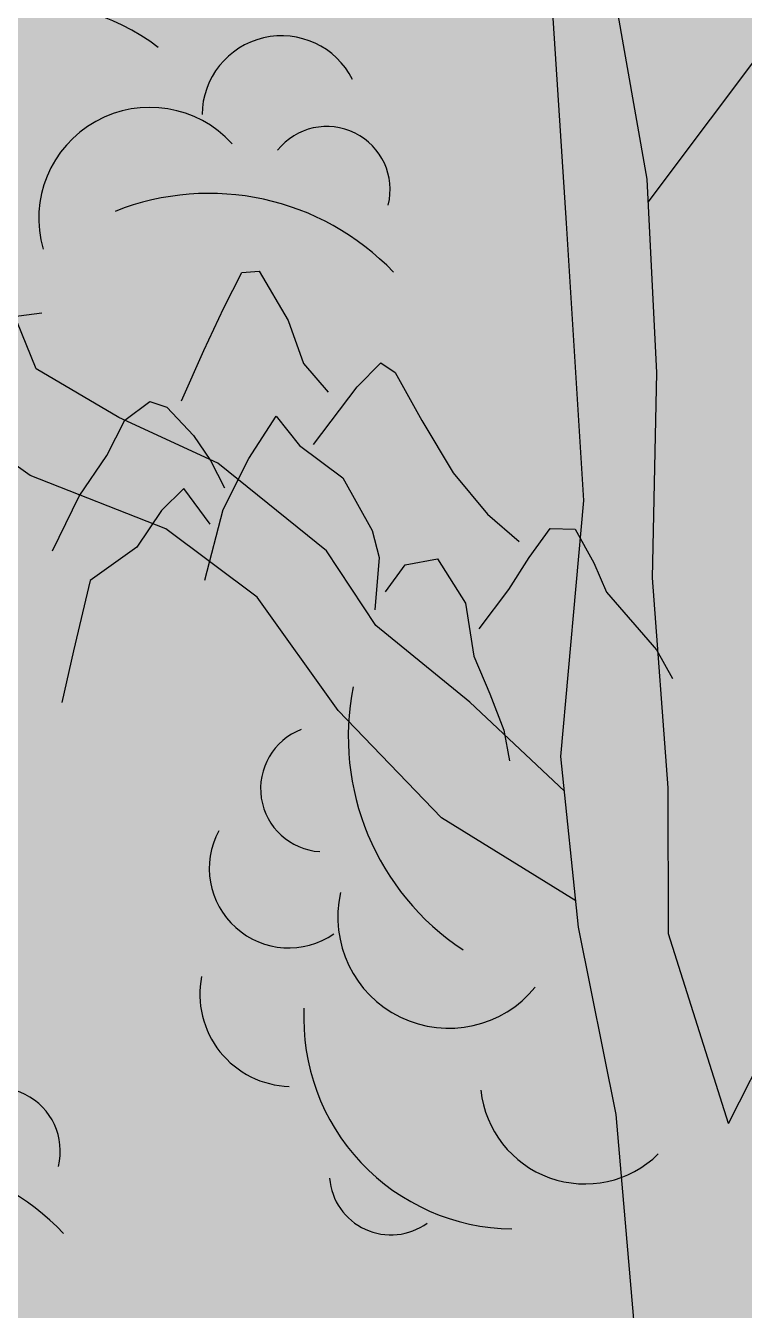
# Model space of a CAD drawing. Header units: millimetres. Extents: x 524954 to 526204, y 9523489 to 9524010.
# Drawn here: x 525717.45 to 525719.042, y 9523621.45 to 9523624.296 of the extents above; entities that cross this region are included whole.
import ezdxf

# ---------------------------------------------------------------- set-up
doc = ezdxf.new("R2010")
doc.units = ezdxf.units.MM
doc.linetypes.add('ACAD_ISO12W100', pattern=[21, 12, -3, 0, -3, 0, -3])
doc.layers.add('Arbre', color=34, linetype='ACAD_ISO12W100')

# ---------------------------------------------------------------- blocks, each defined once
blk = doc.blocks.new('v088')
at = {"linetype": 'Continuous'}
for p, q in [((-0.2742, 7.4626), (-0.3105, 8.0091)), ((-0.0959, 7.5596), (-0.1735, 7.9995)), ((-0.0934, 7.5087), (0.2621, 7.9837)), ((-0.0745, 7.1309), (-0.0959, 7.5596)), ((-0.2365, 6.8477), (-0.2742, 7.4626)), ((-1.4491, 7.1395), (-1.5474, 7.38)), ((-1.2665, 7.0314), (-1.4491, 7.1395)), ((-0.0837, 6.6768), (-0.0745, 7.1309)), ((-1.4628, 6.9029), (-1.6648, 7.048)), ((-1.0467, 6.9303), (-1.2665, 7.0314)), ((-0.8063, 6.7363), (-1.0467, 6.9303)), ((-1.1618, 6.7848), (-1.4628, 6.9029)), ((-0.2869, 6.2807), (-0.2365, 6.8477)), ((-0.9597, 6.6336), (-1.1618, 6.7848)), ((-0.6972, 6.5707), (-0.8063, 6.7363)), ((-0.0491, 6.2111), (-0.0837, 6.6768)), ((-0.7803, 6.3824), (-0.9597, 6.6336)), ((-0.4884, 6.4009), (-0.6972, 6.5707)), ((-0.5514, 6.1446), (-0.7803, 6.3824)), ((-0.2789, 6.2036), (-0.4884, 6.4009)), ((-0.2479, 5.9022), (-0.2869, 6.2807)), ((-0.0486, 5.8877), (-0.0491, 6.2111)), ((-0.2539, 5.9607), (-0.5514, 6.1446)), ((-0.1646, 5.4873), (-0.2479, 5.9022)), ((0.0846, 5.4676), (-0.0486, 5.8877)), ((0.0846, 5.4676), (0.2399, 5.7756)), ((-0.1073, 4.8293), (-0.1646, 5.4873))]:
    blk.add_line(p, q, dxfattribs=at)
at = {"color": 3, "linetype": 'Continuous'}
for p, q in [((-1.0336, 7.2746), (-0.9936, 7.3527)), ((-0.9936, 7.3527), (-0.9551, 7.3561)), ((-0.9551, 7.3561), (-0.8913, 7.2468)), ((-1.5051, 7.2548), (-1.4365, 7.2638)), ((-1.0783, 7.18), (-1.0336, 7.2746)), ((-0.8913, 7.2468), (-0.8575, 7.1514)), ((-1.1277, 7.0688), (-1.0783, 7.18)), ((-0.8575, 7.1514), (-0.8023, 7.0875)), ((-0.7381, 7.0997), (-0.6855, 7.1528)), ((-0.6855, 7.1528), (-0.654, 7.1313)), ((-0.654, 7.1313), (-0.5947, 7.0251)), ((-0.8351, 6.9716), (-0.7381, 7.0997)), ((-1.2526, 7.0255), (-1.1978, 7.0672)), ((-1.1978, 7.0672), (-1.1602, 7.0548)), ((-1.1602, 7.0548), (-1.1012, 6.9916)), ((-0.978, 6.9406), (-0.9175, 7.0343)), ((-0.9175, 7.0343), (-0.8661, 6.9697)), ((-1.2925, 6.9474), (-1.2526, 7.0255)), ((-0.5947, 7.0251), (-0.5257, 6.909)), ((-1.1012, 6.9916), (-1.0633, 6.9361)), ((-1.3538, 6.8575), (-1.2925, 6.9474)), ((-0.8661, 6.9697), (-0.7702, 6.8978)), ((-1.0633, 6.9361), (-1.0322, 6.8755)), ((-1.0349, 6.828), (-0.978, 6.9406)), ((-0.7702, 6.8978), (-0.705, 6.781)), ((-0.5257, 6.909), (-0.4496, 6.8178)), ((-1.122, 6.8741), (-1.1715, 6.8255)), ((-1.0639, 6.7951), (-1.122, 6.8741)), ((-1.413, 6.7366), (-1.3538, 6.8575)), ((-1.1715, 6.8255), (-1.2266, 6.7446)), ((-1.0757, 6.6715), (-1.0349, 6.828)), ((-0.4496, 6.8178), (-0.3793, 6.7567)), ((-0.705, 6.781), (-0.6897, 6.7213)), ((-0.357, 6.7218), (-0.3104, 6.7855)), ((-0.3104, 6.7855), (-0.2553, 6.7842)), ((-0.2553, 6.7842), (-0.2138, 6.7099)), ((-1.2266, 6.7446), (-1.3299, 6.6702)), ((-0.6897, 6.7213), (-0.6991, 6.6059)), ((-0.6318, 6.7049), (-0.56, 6.7185)), ((-0.56, 6.7185), (-0.4983, 6.6206)), ((-0.4022, 6.6506), (-0.357, 6.7218)), ((-0.6753, 6.6457), (-0.6318, 6.7049)), ((-0.2138, 6.7099), (-0.1857, 6.6447)), ((-1.3299, 6.6702), (-1.3669, 6.5144)), ((-0.4679, 6.5637), (-0.4022, 6.6506)), ((-0.1857, 6.6447), (-0.0753, 6.5169)), ((-0.4983, 6.6206), (-0.4798, 6.5027)), ((-1.3669, 6.5144), (-1.3922, 6.3999)), ((-0.4798, 6.5027), (-0.4444, 6.4194)), ((-0.0753, 6.5169), (-0.0397, 6.4532)), ((-0.4444, 6.4194), (-0.4135, 6.3391)), ((-0.4135, 6.3391), (-0.4006, 6.2711))]:
    blk.add_line(p, q, dxfattribs=at)
for centre, major_axis, start_param, end_param in [((-1.4642, 7.4823), (0.3298, 0.3298), 0.12682, 1.733702), ((-0.9057, 7.7012), (0.1246, 0.1246), 5.967031, 8.63089), ((-1.1975, 7.4726), (-0.1741, 0.1741), 4.665366, 7.348105), ((-0.8052, 7.5365), (-0.099, 0.099), 3.680741, 6.394318), ((-1.0661, 6.9632), (-0.3995, 0.3995), 4.689978, 5.875693), ((-0.1929, 6.3242), (-0.3995, 0.3995), 0.587708, 1.773422), ((-0.8122, 6.2095), (-0.099, 0.099), -0.421529, 2.292047), ((-0.8896, 6.0328), (0.1246, 0.1246), 1.864761, 4.52862), ((-0.535, 5.9246), (0.1741, 0.1741), 2.133893, 4.816631), ((-0.8824, 5.7538), (-0.1445, 0.1445), 0.590553, 2.325666), ((-0.3902, 5.7004), (0.3298, 0.3298), 2.307735, 3.914618), ((-1.536, 5.4064), (0.099, 0.099), 5.251538, 7.965114), ((-0.2336, 5.5657), (-0.1641, 0.1641), 0.892416, 3.130839), ((-1.7969, 4.8332), (0.3995, 0.3995), 6.260774, 7.446489), ((-0.6635, 5.357), (0.0964, 0.0964), 2.435534, 4.557933)]:
    blk.add_ellipse(centre, major_axis=major_axis, ratio=1, start_param=start_param, end_param=end_param, dxfattribs=at)

msp = doc.modelspace()

# ---------------------------------------------------------------- hatches: boundary and pattern name
h = msp.add_hatch(color=254)
h.dxf.hatch_style = 1
h.paths.add_polyline_path([(525935.3355, 9523691.4126), (525939.452, 9523694.4702), (525943.5342, 9523697.5733), (525947.5817, 9523700.7216), (525951.5939, 9523703.9146), (525955.5705, 9523707.1521), (525959.5108, 9523710.4335), (525963.4144, 9523713.7585), (525967.2808, 9523717.1267), (525971.1096, 9523720.5376), (525974.9002, 9523723.9909), (525978.6522, 9523727.486), (525982.3652, 9523731.0226), (525986.0386, 9523734.6003), (525989.6721, 9523738.2186), (525993.2651, 9523741.877), (525996.8173, 9523745.5751), (526000.3281, 9523749.3124), (526003.7972, 9523753.0886), (526007.2242, 9523756.903), (526010.6085, 9523760.7553), (526013.9499, 9523764.6449), (526017.2478, 9523768.5714), (526020.5019, 9523772.5344), (526023.7117, 9523776.5332), (526026.8769, 9523780.5674), (526029.9971, 9523784.6366), (526033.0719, 9523788.7402), (526036.1009, 9523792.8777), (526039.0838, 9523797.0486), (526042.0201, 9523801.2524), (526044.9096, 9523805.4885), (526047.7518, 9523809.7565), (526030.2084, 9523821.2991), (526027.9516, 9523816.9179), (526025.1902, 9523812.8695), (526022.384, 9523808.8519), (526019.5333, 9523804.8659), (526016.6385, 9523800.9117), (526013.7, 9523796.99), (526010.718, 9523793.1011), (526007.6931, 9523789.2456), (526004.6254, 9523785.424), (526001.5156, 9523781.6366), (525998.3638, 9523777.8841), (525995.1705, 9523774.1668), (525991.9361, 9523770.4853), (525988.661, 9523766.8399), (525985.3457, 9523763.2311), (525981.9904, 9523759.6593), (525978.5956, 9523756.1251), (525975.1618, 9523752.6288), (525971.6893, 9523749.1709), (525968.1787, 9523745.7517), (525964.6303, 9523742.3718), (525961.0445, 9523739.0315), (525957.4218, 9523735.7313), (525953.7627, 9523732.4715), (525950.0676, 9523729.2526), (525946.337, 9523726.0749), (525942.5713, 9523722.9389), (525938.771, 9523719.8449), (525934.9365, 9523716.7933), (525931.0684, 9523713.7846), (525927.167, 9523710.819), (525923.233, 9523707.8969), (525919.2668, 9523705.0187), (525915.2688, 9523702.1847), (525911.2395, 9523699.3954), (525907.1795, 9523696.651), (525903.0893, 9523693.9518), (525898.9694, 9523691.2983), (525894.8202, 9523688.6907), (525890.6423, 9523686.1294), (525886.4362, 9523683.6147), (525882.2024, 9523681.1468), (525877.9415, 9523678.7262), (525873.6539, 9523676.353), (525869.3402, 9523674.0276), (525865.001, 9523671.7503), (525860.6367, 9523669.5214), (525856.2479, 9523667.3411), (525851.8352, 9523665.2096), (525847.399, 9523663.1274), (525842.94, 9523661.0945), (525838.4587, 9523659.1113), (525833.9556, 9523657.1781), (525829.4313, 9523655.295), (525824.8864, 9523653.4622), (525820.3214, 9523651.6801), (525815.7369, 9523649.9488), (525811.1334, 9523648.2686), (525806.5116, 9523646.6396), (525801.8719, 9523645.0621), (525797.215, 9523643.5362), (525792.5414, 9523642.0621), (525787.8517, 9523640.6401), (525783.1465, 9523639.2703), (525778.4264, 9523637.9528), (525773.692, 9523636.6879), (525768.9437, 9523635.4756), (525764.1823, 9523634.3162), (525759.4083, 9523633.2097), (525754.6224, 9523632.1564), (525749.825, 9523631.1563), (525745.0168, 9523630.2095), (525740.1983, 9523629.3163), (525735.3703, 9523628.4766), (525730.5332, 9523627.6906), (525725.6877, 9523626.9584), (525720.8343, 9523626.2802), (525715.9737, 9523625.6558), (525711.1065, 9523625.0855), (525706.2332, 9523624.5694), (525701.3545, 9523624.1074), (525696.4709, 9523623.6996), (525691.5832, 9523623.3462), (525686.6918, 9523623.047), (525681.7974, 9523622.8022), (525676.9005, 9523622.6119), (525672.0019, 9523622.4759), (525667.102, 9523622.3944), (525662.2016, 9523622.3673), (525657.3011, 9523622.3947), (525652.4013, 9523622.4765), (525647.5027, 9523622.6128), (525642.6058, 9523622.8035), (525637.7114, 9523623.0485), (525632.8201, 9523623.348), (525627.9323, 9523623.7017), (525623.0488, 9523624.1098), (525618.1701, 9523624.5721), (525613.2969, 9523625.0886), (525608.4297, 9523625.6591), (525603.5691, 9523626.2838), (525598.7158, 9523626.9624), (525593.8703, 9523627.6948), (525589.0416, 9523628.5304), (525585.6401, 9523608.3146), (525590.7014, 9523607.4918), (525595.7716, 9523606.7254), (525600.8499, 9523606.0154), (525605.9358, 9523605.3618), (525611.0287, 9523604.7647), (525616.1279, 9523604.2243), (525621.2328, 9523603.7406), (525626.3427, 9523603.3136), (525631.4571, 9523602.9434), (525636.5753, 9523602.6301), (525641.6966, 9523602.3737), (525646.8205, 9523602.1742), (525651.9463, 9523602.0316), (525657.0733, 9523601.946), (525662.201, 9523601.9173), (525667.3286, 9523601.9456), (525672.4557, 9523602.0309), (525677.5815, 9523602.1732), (525682.7053, 9523602.3724), (525687.8267, 9523602.6285), (525692.9449, 9523602.9415), (525698.0593, 9523603.3114), (525703.1692, 9523603.7381), (525708.2742, 9523604.2215), (525713.3734, 9523604.7616), (525718.4663, 9523605.3583), (525723.5523, 9523606.0116), (525728.6307, 9523606.7213), (525733.7009, 9523607.4874), (525738.7622, 9523608.3099), (525743.8141, 9523609.1885), (525748.856, 9523610.1231), (525753.8871, 9523611.1138), (525758.907, 9523612.1602), (525763.9149, 9523613.2624), (525768.9102, 9523614.4202), (525773.8924, 9523615.6334), (525778.8608, 9523616.9019), (525783.8147, 9523618.2255), (525788.7537, 9523619.604), (525793.6771, 9523621.0374), (525798.5842, 9523622.5253), (525803.4745, 9523624.0677), (525808.3473, 9523625.6644), (525813.2021, 9523627.315), (525818.0383, 9523629.0196), (525822.8552, 9523630.7777), (525827.6523, 9523632.5893), (525832.4289, 9523634.454), (525837.1846, 9523636.3717), (525841.9186, 9523638.3421), (525846.6305, 9523640.365), (525851.3196, 9523642.4402), (525855.9854, 9523644.5673), (525860.6272, 9523646.7461), (525865.2445, 9523648.9763), (525869.8368, 9523651.2578), (525874.4035, 9523653.5901), (525878.9439, 9523655.973), (525883.4576, 9523658.4062), (525887.944, 9523660.8894), (525892.4025, 9523663.4222), (525896.8326, 9523666.0045), (525901.2337, 9523668.6359), (525905.6053, 9523671.3159), (525909.9469, 9523674.0444), (525914.2579, 9523676.821), (525918.5377, 9523679.6453), (525922.7859, 9523682.5169), (525927.002, 9523685.4356), (525931.1854, 9523688.4009)])

# ---------------------------------------------------------------- block references
at = {"layer": 'Arbre'}
msp.add_blockref('v088', (525718.923, 9523616.396), dxfattribs=at)

doc.saveas('drawing.dxf')
